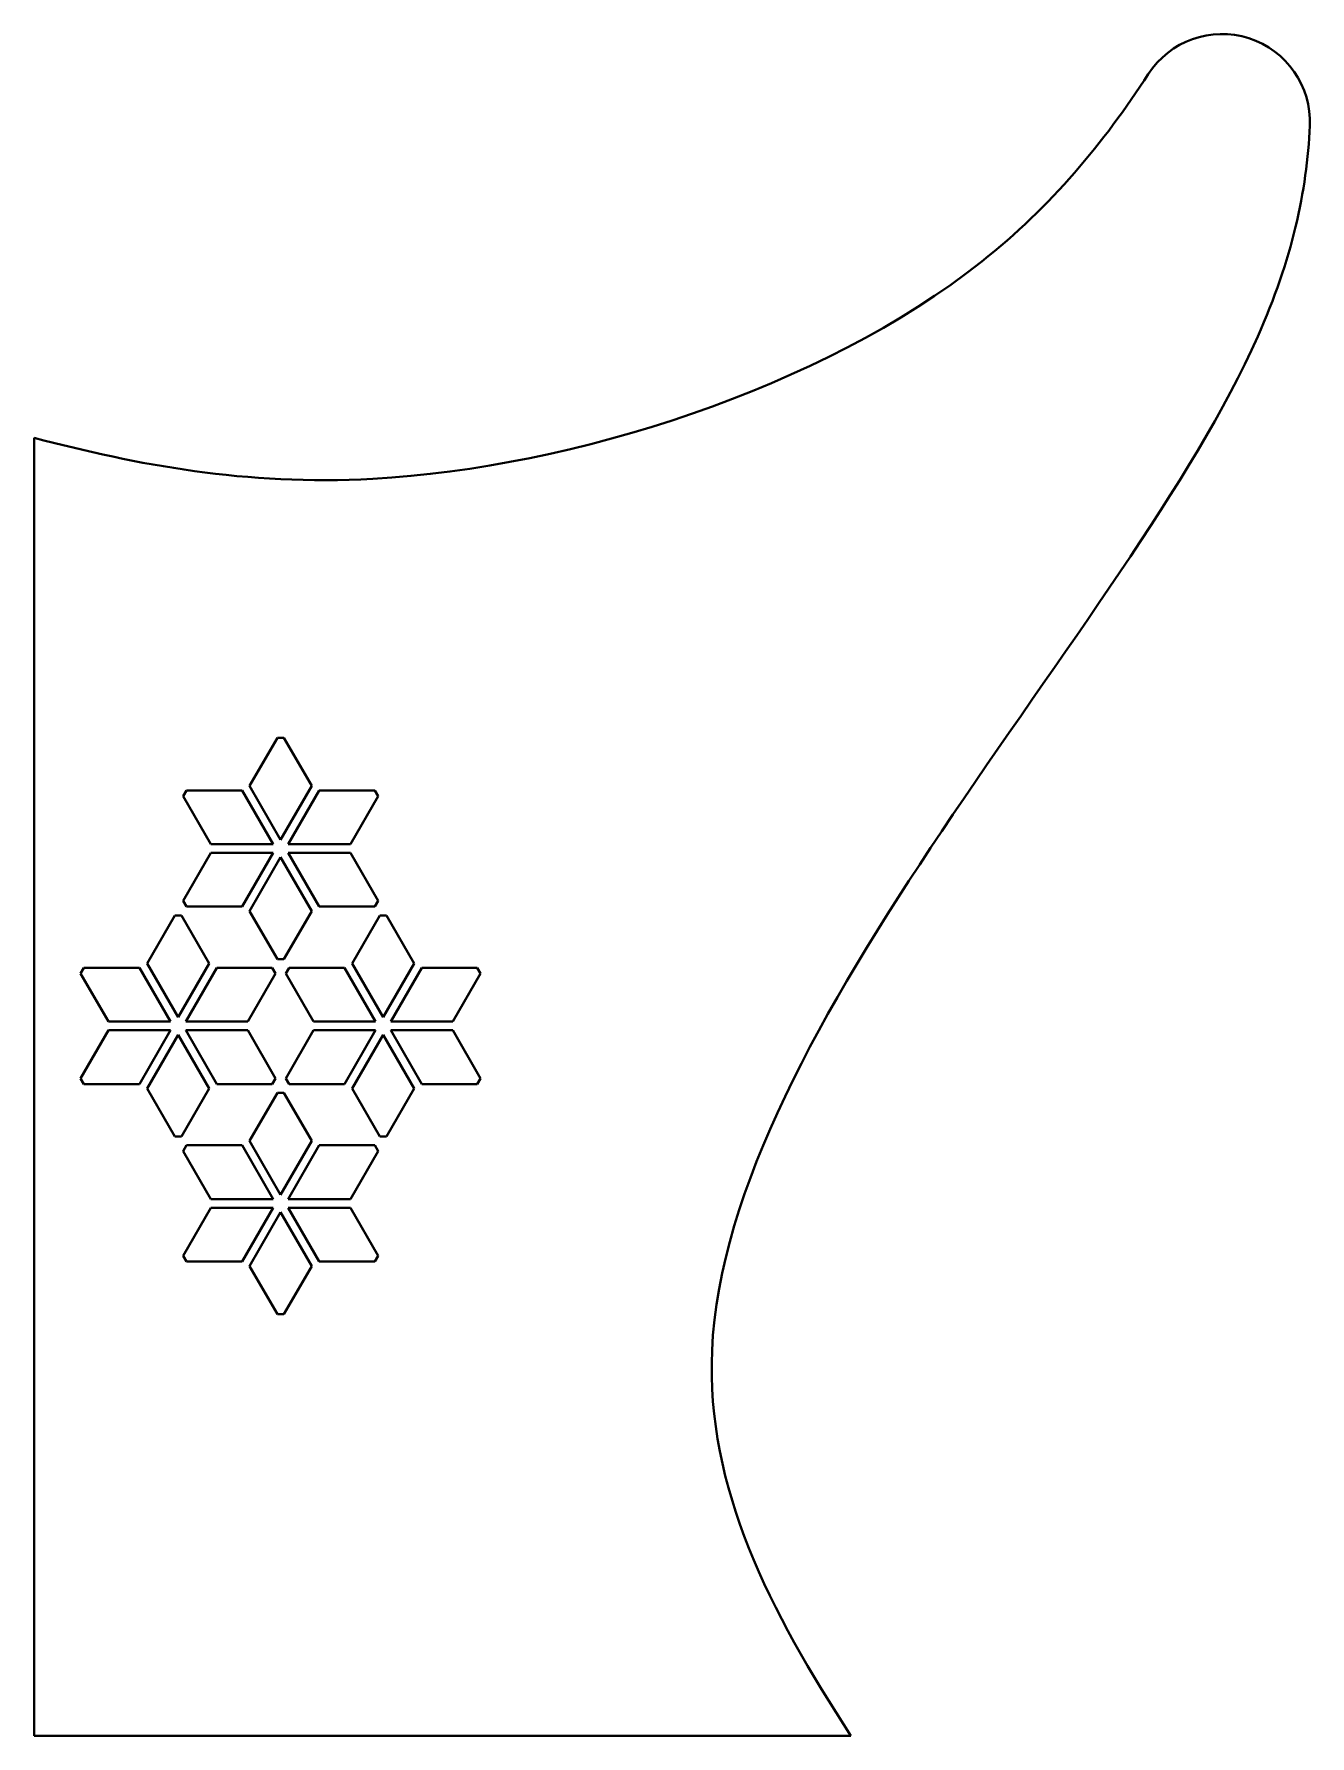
# Model space of a CAD drawing. Header units: millimetres. Extents: x 10 to 155, y 99 to 293.
import ezdxf

# ---------------------------------------------------------------- set-up
doc = ezdxf.new("R2010")
doc.units = ezdxf.units.MM
doc.layers.add('Visible', color=7, linetype='Continuous', lineweight=40)

msp = doc.modelspace()

# ---------------------------------------------------------------- linework, layer by layer
at = {"layer": 'Visible'}
for p, q in [((10, 247.26), (10, 99.48)), ((37.68, 213.1), (34.52, 207.63)), ((37.68, 213.1), (38.43, 213.1)), ((38.43, 213.1), (41.59, 207.63)), ((34.52, 207.63), (38.05, 201.51)), ((41.59, 207.63), (38.05, 201.51)), ((26.97, 206.48), (27.34, 207.13)), ((26.97, 206.48), (30.12, 201.01)), ((27.34, 207.13), (33.66, 207.13)), ((33.66, 207.13), (37.19, 201.01)), ((42.45, 207.13), (38.92, 201.01)), ((48.77, 207.13), (42.45, 207.13)), ((49.14, 206.48), (45.99, 201.01)), ((48.77, 207.13), (49.14, 206.48)), ((26.97, 194.55), (30.12, 200.01)), ((30.12, 201.01), (37.19, 201.01)), ((30.12, 200.01), (37.19, 200.01)), ((33.66, 193.89), (37.19, 200.01)), ((45.99, 201.01), (38.92, 201.01)), ((42.45, 193.89), (38.92, 200.01)), ((45.99, 200.01), (38.92, 200.01)), ((49.14, 194.55), (45.99, 200.01)), ((34.52, 193.39), (38.05, 199.51)), ((41.59, 193.39), (38.05, 199.51)), ((26.97, 194.55), (27.34, 193.89)), ((27.34, 193.89), (33.66, 193.89)), ((48.77, 193.89), (42.45, 193.89)), ((48.77, 193.89), (49.14, 194.55)), ((26.01, 192.89), (22.85, 187.43)), ((26.01, 192.89), (26.77, 192.89)), ((26.77, 192.89), (29.92, 187.43)), ((37.68, 187.93), (34.52, 193.39)), ((38.43, 187.93), (41.59, 193.39)), ((49.34, 192.89), (46.19, 187.43)), ((49.34, 192.89), (50.1, 192.89)), ((50.1, 192.89), (53.25, 187.43)), ((15.3, 186.27), (15.68, 186.93)), ((15.3, 186.27), (18.46, 180.81)), ((15.68, 186.93), (21.99, 186.93)), ((21.99, 186.93), (25.52, 180.81)), ((22.85, 187.43), (26.39, 181.31)), ((29.92, 187.43), (26.39, 181.31)), ((30.79, 186.93), (27.25, 180.81)), ((37.1, 186.93), (30.79, 186.93)), ((37.48, 186.27), (34.32, 180.81)), ((37.1, 186.93), (37.48, 186.27)), ((37.68, 187.93), (38.43, 187.93)), ((38.63, 186.27), (39.01, 186.93)), ((38.63, 186.27), (41.79, 180.81)), ((39.01, 186.93), (45.32, 186.93)), ((45.32, 186.93), (48.86, 180.81)), ((46.19, 187.43), (49.72, 181.31)), ((53.25, 187.43), (49.72, 181.31)), ((54.12, 186.93), (50.59, 180.81)), ((60.43, 186.93), (54.12, 186.93)), ((60.81, 186.27), (57.65, 180.81)), ((60.43, 186.93), (60.81, 186.27)), ((18.46, 180.81), (25.52, 180.81)), ((34.32, 180.81), (27.25, 180.81)), ((41.79, 180.81), (48.86, 180.81)), ((57.65, 180.81), (50.59, 180.81)), ((15.3, 174.34), (18.46, 179.81)), ((18.46, 179.81), (25.52, 179.81)), ((21.99, 173.69), (25.52, 179.81)), ((22.85, 173.19), (26.39, 179.31)), ((29.92, 173.19), (26.39, 179.31)), ((30.79, 173.69), (27.25, 179.81)), ((34.32, 179.81), (27.25, 179.81)), ((37.48, 174.34), (34.32, 179.81)), ((38.63, 174.34), (41.79, 179.81)), ((41.79, 179.81), (48.86, 179.81)), ((45.32, 173.69), (48.86, 179.81)), ((46.19, 173.19), (49.72, 179.31)), ((53.25, 173.19), (49.72, 179.31)), ((54.12, 173.69), (50.59, 179.81)), ((57.65, 179.81), (50.59, 179.81)), ((60.81, 174.34), (57.65, 179.81)), ((15.3, 174.34), (15.68, 173.69)), ((15.68, 173.69), (21.99, 173.69)), ((26.01, 167.72), (22.85, 173.19)), ((26.77, 167.72), (29.92, 173.19)), ((37.1, 173.69), (30.79, 173.69)), ((37.68, 172.69), (34.52, 167.22)), ((37.1, 173.69), (37.48, 174.34)), ((37.68, 172.69), (38.43, 172.69)), ((38.43, 172.69), (41.59, 167.22)), ((38.63, 174.34), (39.01, 173.69)), ((39.01, 173.69), (45.32, 173.69)), ((49.34, 167.72), (46.19, 173.19)), ((50.1, 167.72), (53.25, 173.19)), ((60.43, 173.69), (54.12, 173.69)), ((60.43, 173.69), (60.81, 174.34)), ((26.01, 167.72), (26.77, 167.72)), ((26.97, 166.07), (27.34, 166.72)), ((27.34, 166.72), (33.66, 166.72)), ((33.66, 166.72), (37.19, 160.6)), ((34.52, 167.22), (38.05, 161.1)), ((41.59, 167.22), (38.05, 161.1)), ((42.45, 166.72), (38.92, 160.6)), ((48.77, 166.72), (42.45, 166.72)), ((48.77, 166.72), (49.14, 166.07)), ((49.34, 167.72), (50.1, 167.72)), ((26.97, 166.07), (30.12, 160.6)), ((49.14, 166.07), (45.99, 160.6)), ((26.97, 154.13), (30.12, 159.6)), ((30.12, 160.6), (37.19, 160.6)), ((30.12, 159.6), (37.19, 159.6)), ((33.66, 153.48), (37.19, 159.6)), ((34.52, 152.98), (38.05, 159.1)), ((41.59, 152.98), (38.05, 159.1)), ((45.99, 160.6), (38.92, 160.6)), ((42.45, 153.48), (38.92, 159.6)), ((45.99, 159.6), (38.92, 159.6)), ((49.14, 154.13), (45.99, 159.6)), ((26.97, 154.13), (27.34, 153.48)), ((27.34, 153.48), (33.66, 153.48)), ((48.77, 153.48), (42.45, 153.48)), ((48.77, 153.48), (49.14, 154.13)), ((37.68, 147.51), (34.52, 152.98)), ((38.43, 147.51), (41.59, 152.98)), ((37.68, 147.51), (38.43, 147.51)), ((10, 99.48), (102.94, 99.48))]:
    msp.add_line(p, q, dxfattribs=at)
msp.add_arc((145.16, 283.23), 10, 357.4275, 147.0755, dxfattribs=at)
for points, knots in [([(136.76, 288.67), (131.72, 280.88), (111.9, 256.84), (53.35, 238.08), (21.78, 244.18), (10, 247.26)], [0.1637991, 0.1637991, 0.1637991, 0.1637991, 0.3250143, 0.6965192, 0.9326365, 0.9326365, 0.9326365, 0.9326365]), ([(102.94, 99.48), (93.74, 113.63), (69.3, 160.88), (146.56, 237.67), (154.82, 275.37), (155.15, 282.78)], [0.4215128, 0.4215128, 0.4215128, 0.4215128, 0.5402088, 0.8195744, 0.8931563, 0.8931563, 0.8931563, 0.8931563])]:
    msp.add_open_spline(points, degree=3, knots=knots, dxfattribs=at)

doc.saveas('drawing.dxf')
